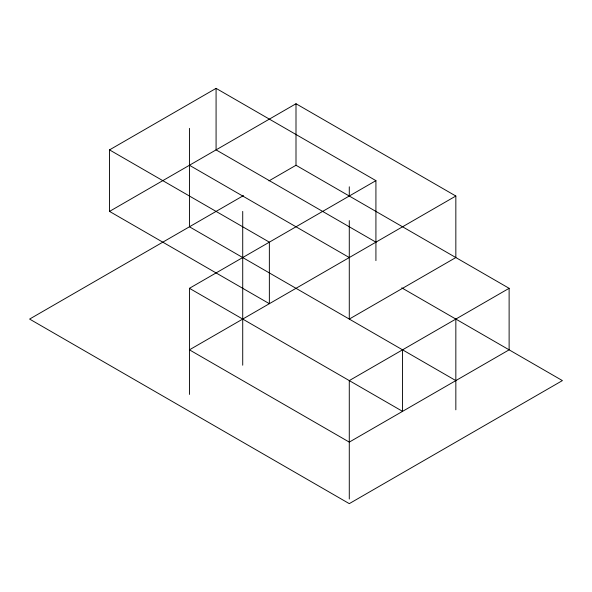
<?xml version="1.0" encoding="UTF-8"?>
<svg xmlns="http://www.w3.org/2000/svg" width="592" height="592" viewBox="0 0 592 592"><rect width="100%" height="100%" fill="white"/><g stroke="black" fill="none" stroke-linecap="round" stroke-linejoin="round"><path stroke-width="0.89" d="M109.52 149.887L269.36 242.165L269.36 303.689L109.52 211.403L109.52 149.887L216.08 88.363L375.92 180.641L375.92 260.628M109.52 211.403L296 103.741L455.84 196.026L455.84 257.55L349.28 319.073L349.28 220.631M243.512 195.567L29.6 319.073L349.28 503.637L562.4 380.597L401.768 287.853M268.96 180.878L296 165.264L509.12 288.311L509.12 349.835L349.28 442.113L189.44 349.835L455.84 196.026M189.44 394.435L189.44 288.311L375.92 180.641M509.12 288.311L349.28 380.597L349.28 499.026M375.92 242.165L216.08 149.887L216.08 88.363M189.44 165.264L349.28 257.55M455.84 380.597L189.44 226.788L189.44 128.353M189.44 288.311L402.56 411.351L402.56 349.835M455.84 319.073L455.84 409.819M349.28 186.798L349.28 196.026M296 103.741L296 165.264M242.72 211.403L242.72 365.212"/></g></svg>
